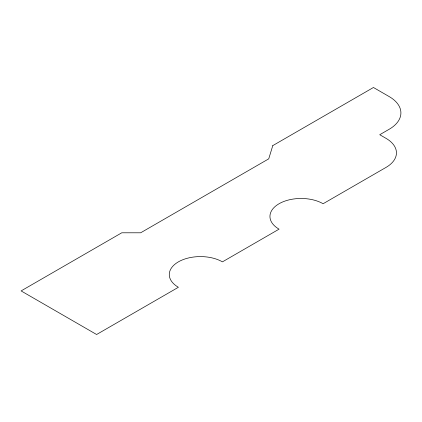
<?xml version="1.0" encoding="UTF-8"?>
<svg xmlns="http://www.w3.org/2000/svg" width="422" height="422" viewBox="0 0 422 422"><rect width="100%" height="100%" fill="white"/><g stroke="black" fill="none" stroke-linecap="round" stroke-linejoin="round"><path stroke-width="0.63" d="M272.776 145.616L268.735 158.846L140.647 232.796L121.768 232.796L21.1 290.916L96.601 334.509L178.395 287.282A31.144 17.982 0 0 1 178.395 261.856A31.144 17.982 0 0 1 222.436 261.856L279.063 229.162A31.144 17.982 0 0 1 279.063 203.736A31.144 17.982 0 0 1 323.11 203.736L386.024 167.407A35.59 20.551 0 0 0 386.024 138.347L379.737 134.718L389.174 129.269A40.043 23.115 0 0 0 389.174 96.575L373.444 87.491L272.776 145.616"/></g></svg>
